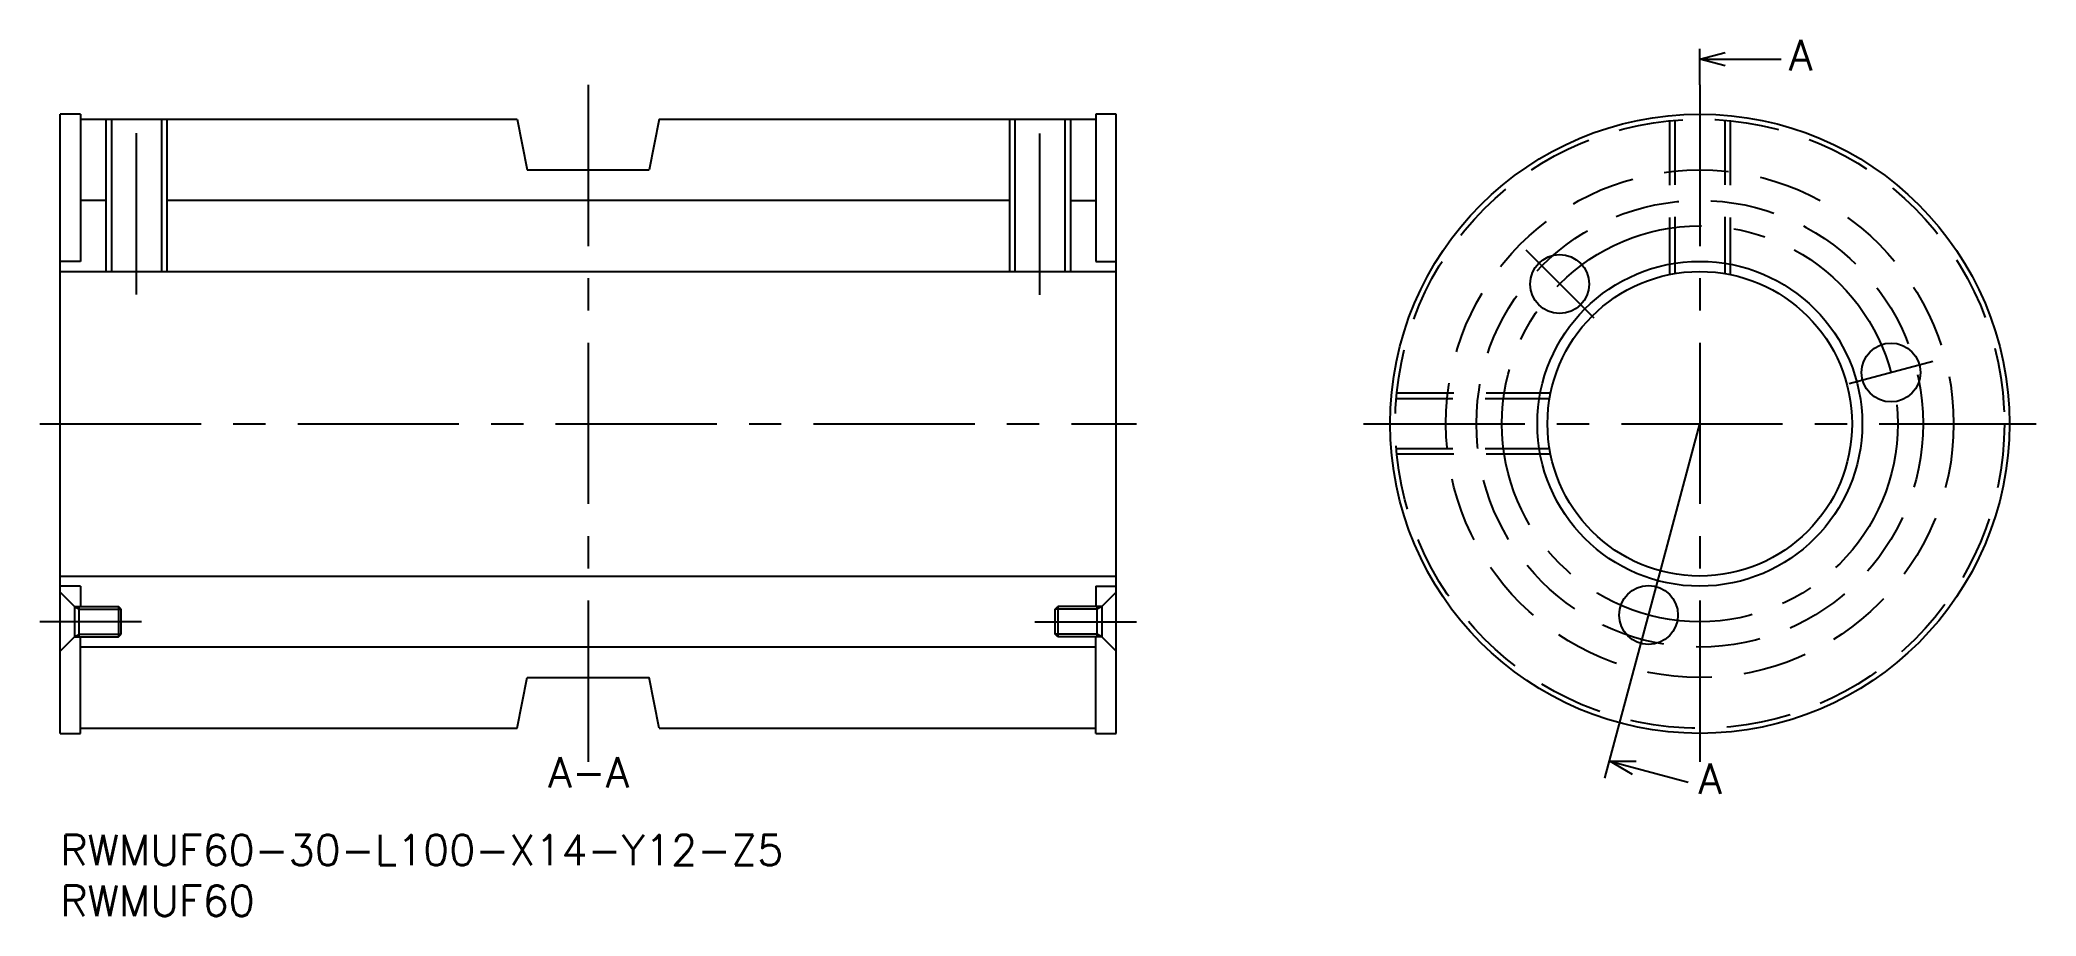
# Model space of a CAD drawing. Extents: x -2 to 195, y -8 to 78.
import ezdxf

# ---------------------------------------------------------------- set-up
doc = ezdxf.new("R2010")
doc.units = 0
doc.header["$LTSCALE"] = 0.5
doc.linetypes.add('CENTER', pattern=[50.8, 31.75, -6.35, 6.35, -6.35])
doc.linetypes.add('DASHED', pattern=[19.05, 12.7, -6.35])
for name, color, linetype in [('MSM_CENTER', 1, 'CENTER'), ('MSM_CONTINUOUS', 7, 'CONTINUOUS'), ('MSM_DASHED', 4, 'DASHED'), ('MSM_NARROW', 5, 'CONTINUOUS'), ('MSM_PART_NUMBER', 7, 'CONTINUOUS')]:
    doc.layers.add(name, color=color, linetype=linetype)
doc.styles.get("Standard").update_dxf_attribs({"font": 'txt.shx', "height": 3, "bigfont": 'bigfont.shx'})

# ---------------------------------------------------------------- blocks, each defined once
blk = doc.blocks.new('*U5')
at = {"layer": 'MSM_PART_NUMBER'}
blk.add_text('RWMUF60-30-L100-X14-Y12-Z5', height=3, dxfattribs=at).set_placement((0, -3))
blk = doc.blocks.new('*U6')
at = {"layer": 'MSM_PART_NUMBER'}
blk.add_text('RWMUF60', height=3, dxfattribs=at).set_placement((0, -8))
blk = doc.blocks.new('*U7')
at = {"layer": 'MSM_CONTINUOUS'}
blk.add_text('A', height=3, dxfattribs=at).set_placement((170.28, 75.31))
blk = doc.blocks.new('*U8')
at = {"layer": 'MSM_CONTINUOUS'}
blk.add_text('A', height=3, dxfattribs=at).set_placement((161.36, 4.03))
blk = doc.blocks.new('*U9')
at = {"layer": 'MSM_CONTINUOUS'}
blk.add_text('A-A', height=3, dxfattribs=at).set_placement((48.08, 4.66))

msp = doc.modelspace()

# ---------------------------------------------------------------- linework, layer by layer
at = {"layer": 'MSM_CENTER'}
for p, q in [((52, 73.88), (52, 7.12)), ((161.5, 73.88), (161.5, 7.12)), ((7.5, 53.25), (7.5, 72.07)), ((96.5, 53.21), (96.5, 72.07)), ((144.35, 57.64), (151.07, 50.93)), ((176.23, 44.45), (184.44, 46.65)), ((-2, 40.5), (106, 40.5)), ((128.38, 40.5), (194.62, 40.5)), ((155.22, 17.08), (157.68, 26.25)), ((8, 21), (-2, 21)), ((96, 21), (106, 21))]:
    msp.add_line(p, q, dxfattribs=at)
msp.add_circle((161.5, 40.5), 19.5, dxfattribs=at)
at = {"layer": 'MSM_CONTINUOUS'}
for p, q in [((161.5, 73.88), (161.5, 77.42)), ((161.5, 76.42), (164, 77.09)), ((161.5, 76.42), (169.5, 76.42)), ((164, 75.75), (161.5, 76.42)), ((2, 71), (0, 71)), ((0, 10), (0, 71)), ((2, 71), (2, 56.5)), ((104, 71), (102, 71)), ((102, 71), (102, 56.5)), ((104, 10), (104, 71)), ((2, 70.5), (45, 70.5)), ((5.04, 70.5), (5.04, 55.5)), ((9.96, 70.5), (9.96, 55.5)), ((45, 70.5), (46, 65.5)), ((59, 70.5), (58, 65.5)), ((59, 70.5), (102, 70.5)), ((94.04, 70.5), (94.04, 55.5)), ((98.96, 70.5), (98.96, 55.5)), ((46, 65.5), (58, 65.5)), ((4.5, 62.5), (2, 62.5)), ((93.5, 62.5), (10.5, 62.5)), ((99.5, 62.5), (102, 62.5)), ((2, 56.5), (0, 56.5)), ((0, 55.5), (104, 55.5)), ((102, 56.5), (104, 56.5)), ((157.68, 26.25), (161.5, 40.5)), ((0, 25.5), (104, 25.5)), ((2, 24.5), (0, 24.5)), ((0, 23.9), (1.4, 22.5)), ((2, 24.5), (2, 22.5)), ((102, 24.5), (104, 24.5)), ((102, 24.5), (102, 22.5)), ((104, 23.9), (102.6, 22.5)), ((1.4, 22.5), (1.4, 19.5)), ((1.4, 22.5), (5.73, 22.5)), ((1.87, 19.5), (1.87, 22.5)), ((5.73, 22.5), (5.73, 19.5)), ((6, 22.23), (5.73, 22.5)), ((6, 19.77), (6, 22.23)), ((98, 22.23), (98.27, 22.5)), ((98, 19.77), (98, 22.23)), ((98.27, 22.5), (98.27, 19.5)), ((102.6, 22.5), (98.27, 22.5)), ((102.13, 19.5), (102.13, 22.5)), ((102.6, 22.5), (102.6, 19.5)), ((5.73, 19.5), (6, 19.77)), ((98.27, 19.5), (98, 19.77)), ((0, 18.1), (1.4, 19.5)), ((1.4, 19.5), (5.73, 19.5)), ((2, 10), (2, 19.5)), ((102, 18.5), (2, 18.5)), ((102.6, 19.5), (98.27, 19.5)), ((102, 10), (102, 19.5)), ((104, 18.1), (102.6, 19.5)), ((152.15, 5.6), (155.22, 17.08)), ((45, 10.5), (46, 15.5)), ((46, 15.5), (58, 15.5)), ((59, 10.5), (58, 15.5)), ((0, 10), (2, 10)), ((2, 10.5), (45, 10.5)), ((59, 10.5), (102, 10.5)), ((102, 10), (104, 10)), ((154.88, 5.96), (152.63, 7.26)), ((152.63, 7.26), (155.22, 7.26)), ((152.63, 7.26), (160.36, 5.19))]:
    msp.add_line(p, q, dxfattribs=at)
for centre, radius in [((161.5, 40.5), 30.5), ((147.69, 54.26), 2.9), ((161.5, 40.5), 16), ((161.5, 40.5), 15), ((180.34, 45.55), 2.9), ((156.45, 21.66), 2.9)]:
    msp.add_circle(centre, radius, dxfattribs=at)
at = {"layer": 'MSM_DASHED'}
for p, q in [((158.5, 70.35), (158.5, 55.2)), ((159.04, 70.4), (159.04, 55.3)), ((163.96, 70.4), (163.96, 55.3)), ((164.5, 70.35), (164.5, 55.2)), ((146.8, 43.5), (131.65, 43.5)), ((146.7, 42.96), (131.6, 42.96)), ((146.7, 38.04), (131.6, 38.04)), ((146.8, 37.5), (131.65, 37.5))]:
    msp.add_line(p, q, dxfattribs=at)
for radius in [30, 25, 22]:
    msp.add_circle((161.5, 40.5), radius, dxfattribs=at)
at = {"layer": 'MSM_NARROW'}
for p, q in [((4.5, 70.5), (4.5, 55.5)), ((10.5, 70.5), (10.5, 55.5)), ((93.5, 70.5), (93.5, 55.5)), ((99.5, 70.5), (99.5, 55.5)), ((1.4, 22.5), (1.87, 22.23)), ((1.87, 22.23), (6, 22.23)), ((102.13, 22.23), (98, 22.23)), ((102.6, 22.5), (102.13, 22.23)), ((1.4, 19.5), (1.87, 19.77)), ((1.87, 19.77), (6, 19.77)), ((102.13, 19.77), (98, 19.77)), ((102.6, 19.5), (102.13, 19.77))]:
    msp.add_line(p, q, dxfattribs=at)

# ---------------------------------------------------------------- block references
at = {"layer": 'MSM_CONTINUOUS'}
for name in ['*U7', '*U9', '*U8', '*U5', '*U6']:
    msp.add_blockref(name, (0, 0), dxfattribs=at)

doc.saveas('drawing.dxf')
